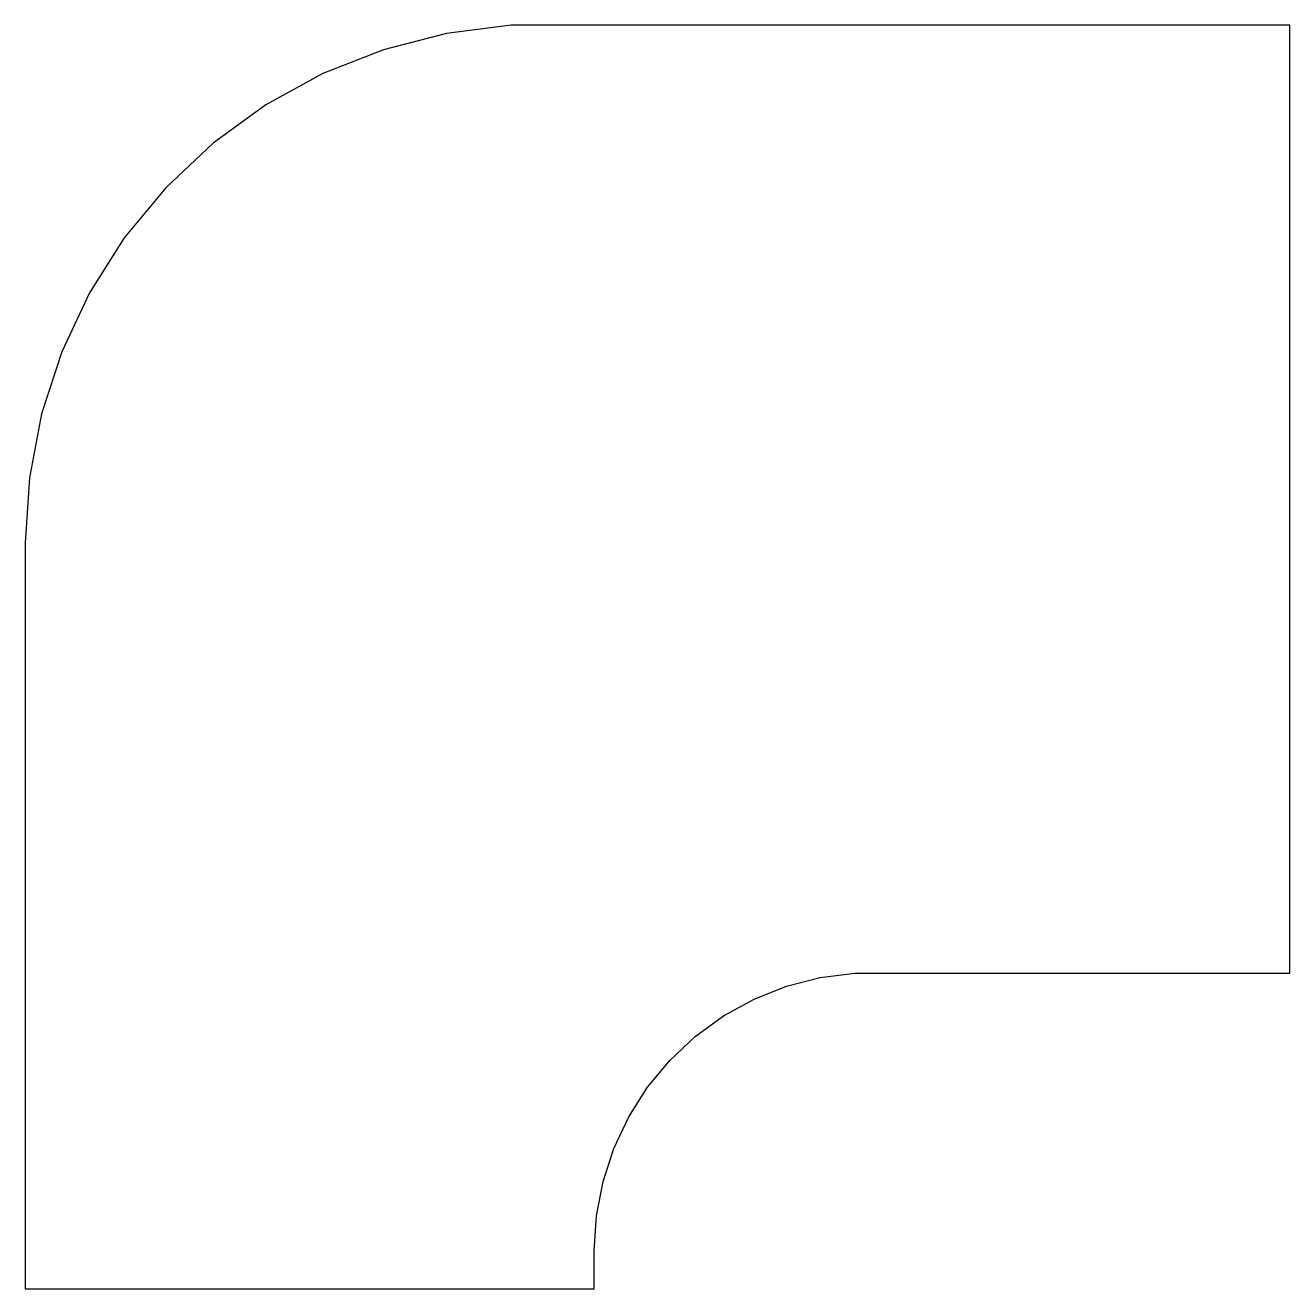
# Model space of a CAD drawing. Header units: metres. Extents: x -79.2 to -54.2, y 84.2 to 109.2.
import ezdxf

# ---------------------------------------------------------------- set-up
doc = ezdxf.new("R2010")
doc.units = ezdxf.units.M

msp = doc.modelspace()

# ---------------------------------------------------------------- linework, layer by layer
for p, q in [((-70.9207, 109.068), (-72.1674, 108.748)), ((-69.6436, 109.23), (-70.9207, 109.068)), ((-54.25, 109.23), (-69.6436, 109.23)), ((-54.25, 90.4891), (-54.25, 109.23)), ((-72.1674, 108.748), (-73.3642, 108.274)), ((-73.3642, 108.274), (-74.4922, 107.654)), ((-74.4922, 107.654), (-75.5336, 106.898)), ((-75.5336, 106.898), (-76.4719, 106.017)), ((-76.4719, 106.017), (-77.2924, 105.025)), ((-77.2924, 105.025), (-77.9821, 103.938)), ((-77.9821, 103.938), (-78.5302, 102.773)), ((-78.5302, 102.773), (-78.928, 101.549)), ((-78.928, 101.549), (-79.1692, 100.285)), ((-79.1692, 100.285), (-79.25, 99)), ((-79.25, 99), (-79.25, 84.25)), ((-64.1996, 90.2308), (-63.5306, 90.4026)), ((-63.5306, 90.4026), (-62.8453, 90.4891)), ((-62.8453, 90.4891), (-54.25, 90.4891)), ((-64.8418, 89.9765), (-64.1996, 90.2308)), ((-65.447, 89.6438), (-64.8418, 89.9765)), ((-66.0058, 89.2378), (-65.447, 89.6438)), ((-66.5093, 88.765), (-66.0058, 89.2378)), ((-66.9496, 88.2328), (-66.5093, 88.765)), ((-67.3197, 87.6496), (-66.9496, 88.2328)), ((-67.6138, 87.0247), (-67.3197, 87.6496)), ((-67.8272, 86.3678), (-67.6138, 87.0247)), ((-67.9566, 85.6893), (-67.8272, 86.3678)), ((-68, 85), (-67.9566, 85.6893)), ((-68, 84.25), (-68, 85)), ((-79.25, 84.25), (-68, 84.25))]:
    msp.add_line(p, q)

doc.saveas('drawing.dxf')
